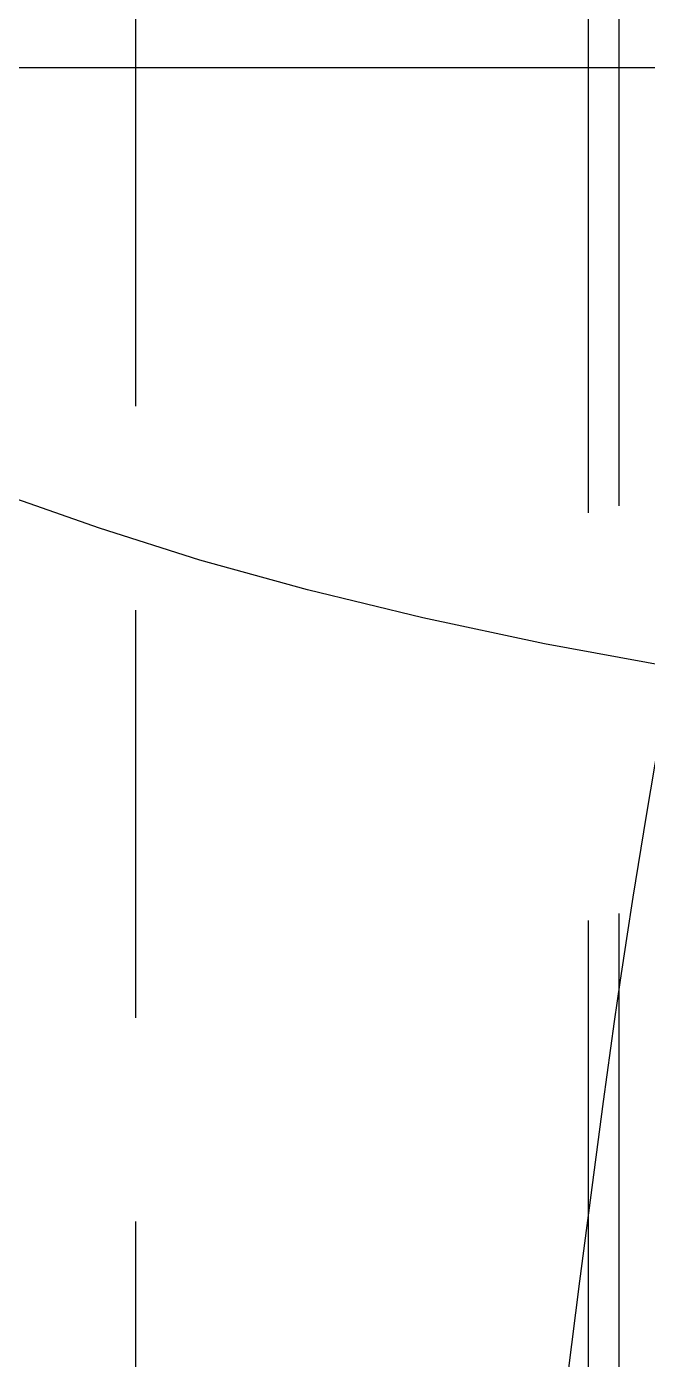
# Model space of a CAD drawing. Header units: inches. Extents: x 143011 to 144494, y -46023 to -44974.
# Drawn here: x 143750.88 to 143760.54, y -45186.54 to -45165.78 of the extents above; entities that cross this region are included whole.
import ezdxf

# ---------------------------------------------------------------- set-up
doc = ezdxf.new("R2010")
doc.units = ezdxf.units.IN
doc.header["$LTSCALE"] = 2
doc.header["$MEASUREMENT"] = 0
for name, pattern in [('CENTER', [50.8, 31.75, -6.35, 6.35, -6.35]), ('DASHED', [0.75, 0.5, -0.25]), ('HIDDEN', [9.525, 6.35, -3.175])]:
    doc.linetypes.add(name, pattern=pattern)
for name, color, linetype in [('CAV-COR', 1, 'CONTINUOUS'), ('DEFAULT_1', 7, 'CENTER'), ('DEFAULT_2', 8, 'HIDDEN'), ('wr2', 41, 'DASHED')]:
    doc.layers.add(name, color=color, linetype=linetype)

msp = doc.modelspace()

# ---------------------------------------------------------------- linework, layer by layer
at = {"layer": 'CAV-COR', "linetype": 'ByBlock'}
for p, q in [((143760.321, -45179.34), (143760.528, -45178.068)), ((143759.492, -45185.323), (143759.86, -45182.524)), ((143759.304, -45186.801), (143759.492, -45185.323))]:
    msp.add_line(p, q, dxfattribs=at)
for points in [[(143760.894, -45175.753), (143758.941, -45175.395), (143757.046, -45174.993), (143755.251, -45174.555), (143753.575, -45174.09), (143752.014, -45173.595), (143750.52, -45173.069), (143749.097, -45172.515), (143747.754, -45171.931), (143746.454, -45171.303), (143745.204, -45170.623), (143744.025, -45169.897), (143742.966, -45169.149)], [(143760.528, -45178.068), (143760.732, -45176.869), (143760.826, -45176.302), (143760.894, -45175.753)], [(143759.86, -45182.524), (143760.032, -45181.276), (143760.123, -45180.635), (143760.22, -45179.985), (143760.321, -45179.34)]]:
    msp.add_lwpolyline(points, dxfattribs=at)
at = {"layer": 'DEFAULT_1', "color": 2, "linetype": 'CENTER', "ltscale": 0.5}
msp.add_line((143734.555, -45166.419), (143836.598, -45166.419), dxfattribs=at)
at = {"layer": 'DEFAULT_2', "color": 8, "linetype": 'HIDDEN'}
for p, q in [((143759.625, -45211.456), (143759.628, -45148.459)), ((143760.1, -45211.345), (143760.102, -45148.434))]:
    msp.add_line(p, q, dxfattribs=at)
at = {"layer": 'wr2', "linetype": 'HIDDEN', "ltscale": 0.5}
msp.add_line((143752.577, -45257.419), (143752.577, -45133.419), dxfattribs=at)

doc.saveas('drawing.dxf')
